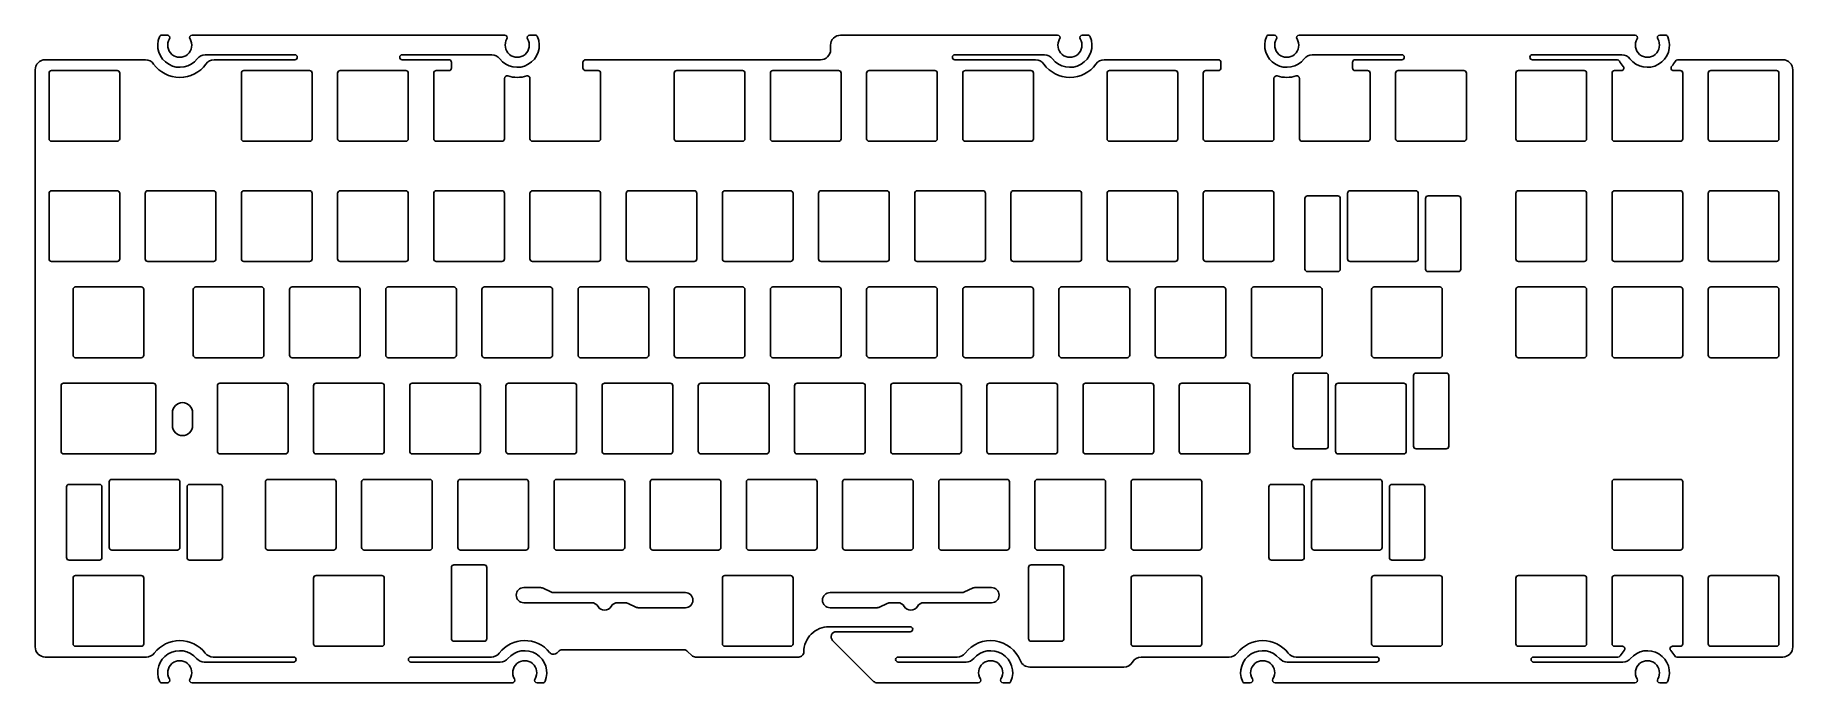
# Model space of a CAD drawing. Header units: millimetres. Extents: x -613 to -265, y -43 to 85.
import ezdxf

# ---------------------------------------------------------------- set-up
doc = ezdxf.new("R2010")
doc.units = ezdxf.units.MM
doc.layers.get('0').update_dxf_attribs({"linetype": 'CONTINUOUS'})

msp = doc.modelspace()

# ---------------------------------------------------------------- linework, layer by layer
for points in [[(-362.9, 64.65), (-362.9, 76.6, 0.504888), (-363.55, 77.08, -0.150832), (-367.3, 77.08, 0.504888), (-367.95, 76.6), (-367.95, 64.65, -0.414214), (-368.45, 64.15), (-381.45, 64.15, -0.414214), (-381.95, 64.65), (-381.95, 77.65, -0.414214), (-381.45, 78.15), (-378.95, 78.15, 0.414214), (-378.45, 78.65), (-378.45, 79.78, 0.414214), (-378.95, 80.28), (-401.57, 80.28, 0.241372), (-403.2, 79.44, -0.512608), (-413.53, 79.44, 0.241372), (-415.16, 80.28), (-431.14, 80.28, -1), (-431.14, 81.28), (-413.41, 81.28, -0.232702), (-411.82, 80.5, 0.878769), (-404.34, 84.85, 0.30176), (-404.8, 85.16), (-405.9, 85.16, 0.585348), (-406.33, 84.4, -1.780885), (-410.4, 84.4, 0.585348), (-410.83, 85.16), (-453.77, 85.16, 0.414214), (-455.77, 83.16), (-455.77, 82.28, -0.414214), (-457.77, 80.28), (-504.3, 80.28, 0.414214), (-504.8, 79.78), (-504.8, 78.65, 0.414214), (-504.3, 78.15), (-501.8, 78.15, -0.414214), (-501.3, 77.65), (-501.3, 64.65, -0.414214), (-501.8, 64.15), (-514.8, 64.15, -0.414214), (-515.3, 64.65), (-515.3, 76.6, 0.504888), (-515.95, 77.08, -0.150832), (-519.7, 77.08, 0.504888), (-520.35, 76.6), (-520.35, 64.65, -0.414214), (-520.85, 64.15), (-533.85, 64.15, -0.414214), (-534.35, 64.65), (-534.35, 77.65, -0.414214), (-533.85, 78.15), (-531.35, 78.15, 0.414214), (-530.85, 78.65), (-530.85, 79.78, 0.414214), (-531.35, 80.28), (-540.6, 80.28, -1), (-540.6, 81.28), (-522.87, 81.28, -0.232702), (-521.28, 80.5, 0.878769), (-513.8, 84.85, 0.30176), (-514.26, 85.16), (-515.36, 85.16, 0.585348), (-515.79, 84.4, -1.780885), (-519.86, 84.4, 0.585348), (-520.29, 85.16), (-582.2, 85.16, 0.585348), (-582.63, 84.4, -1.780885), (-586.7, 84.4, 0.585348), (-587.12, 85.16), (-588.22, 85.16, 0.30176), (-588.69, 84.85, 0.878769), (-581.2, 80.5, -0.232702), (-579.62, 81.28), (-561.88, 81.28, -1), (-561.88, 80.28), (-577.87, 80.28, 0.241372), (-579.49, 79.44, -0.512608), (-589.83, 79.44, 0.241372), (-591.45, 80.28), (-611.3, 80.28, 0.414214), (-613.3, 78.28), (-613.3, -35.99, 0.414214), (-611.3, -37.99), (-591.28, -37.99, 0.232236), (-589.7, -37.21, -0.49095), (-579.63, -37.21, 0.232236), (-578.04, -37.99), (-562.1, -37.99, -1), (-562.1, -38.99), (-579.81, -38.99, -0.220382), (-581.33, -38.28, 0.858211), (-588.69, -42.8, 0.30176), (-588.22, -43.1), (-587.12, -43.1, 0.585348), (-586.7, -42.34, -1.780885), (-582.63, -42.34, 0.585348), (-582.2, -43.1), (-518.79, -43.1, 0.585348), (-518.37, -42.34, -1.780885), (-514.3, -42.34, 0.585348), (-513.87, -43.1), (-512.77, -43.1, 0.30176), (-512.31, -42.8, 0.858211), (-519.66, -38.28, -0.220382), (-521.19, -38.99), (-538.89, -38.99, -1), (-538.89, -37.99), (-522.95, -37.99, 0.232236), (-521.37, -37.21, -0.481909), (-511.41, -37.07, 0.443254), (-509.93, -37.14), (-509.66, -36.87, -0.198912), (-508.96, -36.57), (-484.78, -36.57, -0.198912), (-484.08, -36.87), (-483.25, -37.7, 0.198912), (-482.54, -37.99), (-462.07, -37.99, 0.414214), (-461.07, -36.99, -0.414214), (-456.07, -31.99), (-440, -31.99, -1), (-440, -32.99), (-454.66, -32.99, 0.668179), (-455.37, -34.7), (-447.25, -42.81, 0.198912), (-446.54, -43.1), (-426.53, -43.1, 0.585348), (-426.1, -42.34, -1.780885), (-422.03, -42.34, 0.585348), (-421.61, -43.1), (-420.5, -43.1, 0.30176), (-420.04, -42.8, 0.858211), (-427.4, -38.28, -0.220382), (-428.92, -38.99), (-442.38, -38.99, -1), (-442.38, -37.99), (-430.68, -37.99, 0.232236), (-429.1, -37.21, -0.579846), (-418.16, -38.73, 0.306356), (-416.3, -39.99), (-397.7, -39.99, 0.267949), (-395.97, -38.99, -0.267949), (-394.24, -37.99), (-376.81, -37.99, 0.232236), (-375.22, -37.21, -0.49095), (-365.15, -37.21, 0.232236), (-363.57, -37.99), (-347.63, -37.99, -1), (-347.63, -38.99), (-365.33, -38.99, -0.220382), (-366.86, -38.28, 0.858211), (-374.21, -42.8, 0.30176), (-373.75, -43.1), (-372.65, -43.1, 0.585348), (-372.22, -42.34, -1.780885), (-368.15, -42.34, 0.585348), (-367.73, -43.1), (-296.45, -43.1, 0.585348), (-296.02, -42.34, -1.780885), (-291.95, -42.34, 0.585348), (-291.53, -43.1), (-290.42, -43.1, 0.30176), (-289.96, -42.8, 0.858211), (-297.32, -38.28, -0.220382), (-298.84, -38.99), (-316.54, -38.99, -1), (-316.54, -37.99), (-299.82, -37.99, 0.259631), (-299.4, -37.75, -0.051985), (-298.59, -36.71, 0.659916), (-298.95, -35.86), (-300.49, -35.86, -0.414214), (-300.99, -35.36), (-300.99, -22.36, -0.414214), (-300.49, -21.86), (-287.49, -21.86, -0.414214), (-286.99, -22.36), (-286.99, -35.36, -0.414214), (-287.49, -35.86), (-289.02, -35.86, 0.659916), (-289.38, -36.71, -0.051985), (-288.58, -37.75, 0.259631), (-288.15, -37.99), (-267.19, -37.99, 0.414214), (-265.19, -35.99), (-265.19, 78.28, 0.414214), (-267.19, 80.28), (-288.01, 80.28, 0.270143), (-288.45, 80.02, -0.050365), (-289.19, 78.98, 0.643617), (-288.81, 78.15), (-287.49, 78.15, -0.414214), (-286.99, 77.65), (-286.99, 64.65, -0.414214), (-287.49, 64.15), (-300.49, 64.15, -0.414214), (-300.99, 64.65), (-300.99, 77.65, -0.414214), (-300.49, 78.15), (-299.16, 78.15, 0.643617), (-298.79, 78.98, -0.050365), (-299.53, 80.02, 0.270143), (-299.96, 80.28), (-316.76, 80.28, -1), (-316.76, 81.28), (-299.03, 81.28, -0.232702), (-297.45, 80.5, 0.878769), (-289.96, 84.85, 0.30176), (-290.42, 85.16), (-291.53, 85.16, 0.585348), (-291.95, 84.4, -1.780885), (-296.02, 84.4, 0.585348), (-296.45, 85.16), (-362.96, 85.16, 0.585348), (-363.39, 84.4, -1.780885), (-367.46, 84.4, 0.585348), (-367.89, 85.16), (-368.99, 85.16, 0.30176), (-369.45, 84.85, 0.878769), (-361.97, 80.5, -0.232702), (-360.38, 81.28), (-342.65, 81.28, -1), (-342.65, 80.28), (-351.9, 80.28, 0.414214), (-352.4, 79.78), (-352.4, 78.65, 0.414214), (-351.9, 78.15), (-349.4, 78.15, -0.414214), (-348.9, 77.65), (-348.9, 64.65, -0.414214), (-349.4, 64.15), (-362.4, 64.15, -0.414214)], [(-597.05, 64.15), (-610.05, 64.15, -0.414214), (-610.55, 64.65), (-610.55, 77.65, -0.414214), (-610.05, 78.15), (-597.05, 78.15, -0.414214), (-596.55, 77.65), (-596.55, 64.65, -0.414214)], [(-571.95, 64.15), (-558.95, 64.15, 0.414214), (-558.45, 64.65), (-558.45, 77.65, 0.414214), (-558.95, 78.15), (-571.95, 78.15, 0.414214), (-572.45, 77.65), (-572.45, 64.65, 0.414214)], [(-553.4, 64.65), (-553.4, 77.65, -0.414214), (-552.9, 78.15), (-539.9, 78.15, -0.414214), (-539.4, 77.65), (-539.4, 64.65, -0.414214), (-539.9, 64.15), (-552.9, 64.15, -0.414214)], [(-486.23, 64.15), (-473.23, 64.15, 0.414214), (-472.73, 64.65), (-472.73, 77.65, 0.414214), (-473.23, 78.15), (-486.23, 78.15, 0.414214), (-486.73, 77.65), (-486.73, 64.65, 0.414214)], [(-454.18, 64.15, 0.414214), (-453.68, 64.65), (-453.68, 77.65, 0.414214), (-454.18, 78.15), (-467.18, 78.15, 0.414214), (-467.68, 77.65), (-467.68, 64.65, 0.414214), (-467.18, 64.15)], [(-435.13, 64.15), (-448.12, 64.15, -0.414214), (-448.63, 64.65), (-448.63, 77.65, -0.414214), (-448.12, 78.15), (-435.13, 78.15, -0.414214), (-434.63, 77.65), (-434.63, 64.65, -0.414214)], [(-429.58, 64.65, 0.414214), (-429.07, 64.15), (-416.08, 64.15, 0.414214), (-415.58, 64.65), (-415.58, 77.65, 0.414214), (-416.08, 78.15), (-429.07, 78.15, 0.414214), (-429.58, 77.65)], [(-387, 77.65, 0.414214), (-387.5, 78.15), (-400.5, 78.15, 0.414214), (-401, 77.65), (-401, 64.65, 0.414214), (-400.5, 64.15), (-387.5, 64.15, 0.414214), (-387, 64.65)], [(-329.85, 77.65, 0.414214), (-330.35, 78.15), (-343.35, 78.15, 0.414214), (-343.85, 77.65), (-343.85, 64.65, 0.414214), (-343.35, 64.15), (-330.35, 64.15, 0.414214), (-329.85, 64.65)], [(-319.54, 64.15), (-306.54, 64.15, 0.414214), (-306.04, 64.65), (-306.04, 77.65, 0.414214), (-306.54, 78.15), (-319.54, 78.15, 0.414214), (-320.04, 77.65), (-320.04, 64.65, 0.414214)], [(-281.94, 77.65), (-281.94, 64.65, 0.414214), (-281.44, 64.15), (-268.44, 64.15, 0.414214), (-267.94, 64.65), (-267.94, 77.65, 0.414214), (-268.44, 78.15), (-281.44, 78.15, 0.414214)], [(-596.55, 40.84), (-596.55, 53.84, 0.414214), (-597.05, 54.34), (-610.05, 54.34, 0.414214), (-610.55, 53.84), (-610.55, 40.84, 0.414214), (-610.05, 40.34), (-597.05, 40.34, 0.414214)], [(-591.5, 40.84, 0.414214), (-591, 40.34), (-578, 40.34, 0.414214), (-577.5, 40.84), (-577.5, 53.84, 0.414214), (-578, 54.34), (-591, 54.34, 0.414214), (-591.5, 53.84)], [(-558.95, 54.34), (-571.95, 54.34, 0.414214), (-572.45, 53.84), (-572.45, 40.84, 0.414214), (-571.95, 40.34), (-558.95, 40.34, 0.414214), (-558.45, 40.84), (-558.45, 53.84, 0.414214)], [(-553.4, 40.84, 0.414214), (-552.9, 40.34), (-539.9, 40.34, 0.414214), (-539.4, 40.84), (-539.4, 53.84, 0.414214), (-539.9, 54.34), (-552.9, 54.34, 0.414214), (-553.4, 53.84)], [(-533.85, 54.34, 0.414214), (-534.35, 53.84), (-534.35, 40.84, 0.414214), (-533.85, 40.34), (-520.85, 40.34, 0.414214), (-520.35, 40.84), (-520.35, 53.84, 0.414214), (-520.85, 54.34)], [(-501.8, 54.34), (-514.8, 54.34, 0.414214), (-515.3, 53.84), (-515.3, 40.84, 0.414214), (-514.8, 40.34), (-501.8, 40.34, 0.414214), (-501.3, 40.84), (-501.3, 53.84, 0.414214)], [(-495.75, 40.34), (-482.75, 40.34, 0.414214), (-482.25, 40.84), (-482.25, 53.84, 0.414214), (-482.75, 54.34), (-495.75, 54.34, 0.414214), (-496.25, 53.84), (-496.25, 40.84, 0.414214)], [(-477.2, 53.84), (-477.2, 40.84, 0.414214), (-476.7, 40.34), (-463.7, 40.34, 0.414214), (-463.2, 40.84), (-463.2, 53.84, 0.414214), (-463.7, 54.34), (-476.7, 54.34, 0.414214)], [(-458.15, 40.84, 0.414214), (-457.65, 40.34), (-444.65, 40.34, 0.414214), (-444.15, 40.84), (-444.15, 53.84, 0.414214), (-444.65, 54.34), (-457.65, 54.34, 0.414214), (-458.15, 53.84)], [(-425.1, 40.84), (-425.1, 53.84, 0.414214), (-425.6, 54.34), (-438.6, 54.34, 0.414214), (-439.1, 53.84), (-439.1, 40.84, 0.414214), (-438.6, 40.34), (-425.6, 40.34, 0.414214)], [(-420.05, 40.84), (-420.05, 53.84, -0.414214), (-419.55, 54.34), (-406.55, 54.34, -0.414214), (-406.05, 53.84), (-406.05, 40.84, -0.414214), (-406.55, 40.34), (-419.55, 40.34, -0.414214)], [(-400.5, 40.34, -0.414214), (-401, 40.84), (-401, 53.84, -0.414214), (-400.5, 54.34), (-387.5, 54.34, -0.414214), (-387, 53.84), (-387, 40.84, -0.414214), (-387.5, 40.34)], [(-381.95, 53.84, -0.414214), (-381.45, 54.34), (-368.45, 54.34, -0.414214), (-367.95, 53.84), (-367.95, 40.84, -0.414214), (-368.45, 40.34), (-381.45, 40.34, -0.414214), (-381.95, 40.84)], [(-361.81, 52.84), (-361.81, 38.84, 0.414214), (-361.31, 38.34), (-355.31, 38.34, 0.414214), (-354.81, 38.84), (-354.81, 52.84, 0.414214), (-355.31, 53.34), (-361.31, 53.34, 0.414214)], [(-339.38, 53.84, 0.414214), (-339.88, 54.34), (-352.88, 54.34, 0.414214), (-353.38, 53.84), (-353.38, 40.84, 0.414214), (-352.88, 40.34), (-339.88, 40.34, 0.414214), (-339.38, 40.84)], [(-337.44, 53.34, 0.414214), (-337.94, 52.84), (-337.94, 38.84, 0.414214), (-337.44, 38.34), (-331.44, 38.34, 0.414214), (-330.94, 38.84), (-330.94, 52.84, 0.414214), (-331.44, 53.34)], [(-306.54, 54.34), (-319.54, 54.34, 0.414214), (-320.04, 53.84), (-320.04, 40.84, 0.414214), (-319.54, 40.34), (-306.54, 40.34, 0.414214), (-306.04, 40.84), (-306.04, 53.84, 0.414214)], [(-300.99, 40.84, 0.414214), (-300.49, 40.34), (-287.49, 40.34, 0.414214), (-286.99, 40.84), (-286.99, 53.84, 0.414214), (-287.49, 54.34), (-300.49, 54.34, 0.414214), (-300.99, 53.84)], [(-281.44, 54.34, 0.414214), (-281.94, 53.84), (-281.94, 40.84, 0.414214), (-281.44, 40.34), (-268.44, 40.34, 0.414214), (-267.94, 40.84), (-267.94, 53.84, 0.414214), (-268.44, 54.34)], [(-591.79, 21.79), (-591.79, 34.79, 0.414214), (-592.29, 35.29), (-605.29, 35.29, 0.414214), (-605.79, 34.79), (-605.79, 21.79, 0.414214), (-605.29, 21.29), (-592.29, 21.29, 0.414214)], [(-567.98, 21.79), (-567.98, 34.79, 0.414214), (-568.48, 35.29), (-581.48, 35.29, 0.414214), (-581.98, 34.79), (-581.98, 21.79, 0.414214), (-581.48, 21.29), (-568.48, 21.29, 0.414214)], [(-562.93, 34.79), (-562.93, 21.79, 0.414214), (-562.43, 21.29), (-549.43, 21.29, 0.414214), (-548.93, 21.79), (-548.93, 34.79, 0.414214), (-549.43, 35.29), (-562.43, 35.29, 0.414214)], [(-530.38, 21.29, 0.414214), (-529.88, 21.79), (-529.88, 34.79, 0.414214), (-530.38, 35.29), (-543.38, 35.29, 0.414214), (-543.88, 34.79), (-543.88, 21.79, 0.414214), (-543.38, 21.29)], [(-524.83, 34.79), (-524.83, 21.79, 0.414214), (-524.33, 21.29), (-511.33, 21.29, 0.414214), (-510.83, 21.79), (-510.83, 34.79, 0.414214), (-511.33, 35.29), (-524.33, 35.29, 0.414214)], [(-505.77, 34.79), (-505.77, 21.79, 0.414214), (-505.28, 21.29), (-492.28, 21.29, 0.414214), (-491.78, 21.79), (-491.78, 34.79, 0.414214), (-492.28, 35.29), (-505.28, 35.29, 0.414214)], [(-486.23, 21.29), (-473.23, 21.29, 0.414214), (-472.73, 21.79), (-472.73, 34.79, 0.414214), (-473.23, 35.29), (-486.23, 35.29, 0.414214), (-486.73, 34.79), (-486.73, 21.79, 0.414214)], [(-467.68, 21.79, 0.414214), (-467.18, 21.29), (-454.18, 21.29, 0.414214), (-453.68, 21.79), (-453.68, 34.79, 0.414214), (-454.18, 35.29), (-467.18, 35.29, 0.414214), (-467.68, 34.79)], [(-448.12, 35.29, 0.414214), (-448.63, 34.79), (-448.63, 21.79, 0.414214), (-448.12, 21.29), (-435.13, 21.29, 0.414214), (-434.63, 21.79), (-434.63, 34.79, 0.414214), (-435.13, 35.29)], [(-429.58, 21.79, 0.414214), (-429.07, 21.29), (-416.08, 21.29, 0.414214), (-415.58, 21.79), (-415.58, 34.79, 0.414214), (-416.08, 35.29), (-429.07, 35.29, 0.414214), (-429.58, 34.79)], [(-410.02, 35.29, 0.414214), (-410.53, 34.79), (-410.53, 21.79, 0.414214), (-410.02, 21.29), (-397.03, 21.29, 0.414214), (-396.53, 21.79), (-396.53, 34.79, 0.414214), (-397.03, 35.29)], [(-390.98, 35.29, 0.414214), (-391.48, 34.79), (-391.48, 21.79, 0.414214), (-390.98, 21.29), (-377.98, 21.29, 0.414214), (-377.48, 21.79), (-377.48, 34.79, 0.414214), (-377.98, 35.29)], [(-358.92, 35.29), (-371.92, 35.29, 0.414214), (-372.43, 34.79), (-372.43, 21.79, 0.414214), (-371.92, 21.29), (-358.92, 21.29, 0.414214), (-358.43, 21.79), (-358.43, 34.79, 0.414214)], [(-335.11, 21.29, 0.414214), (-334.61, 21.79), (-334.61, 34.79, 0.414214), (-335.11, 35.29), (-348.11, 35.29, 0.414214), (-348.61, 34.79), (-348.61, 21.79, 0.414214), (-348.11, 21.29)], [(-306.54, 35.29), (-319.54, 35.29, 0.414214), (-320.04, 34.79), (-320.04, 21.79, 0.414214), (-319.54, 21.29), (-306.54, 21.29, 0.414214), (-306.04, 21.79), (-306.04, 34.79, 0.414214)], [(-300.49, 21.29), (-287.49, 21.29, 0.414214), (-286.99, 21.79), (-286.99, 34.79, 0.414214), (-287.49, 35.29), (-300.49, 35.29, 0.414214), (-300.99, 34.79), (-300.99, 21.79, 0.414214)], [(-281.44, 21.29), (-268.44, 21.29, 0.414214), (-267.94, 21.79), (-267.94, 34.79, 0.414214), (-268.44, 35.29), (-281.44, 35.29, 0.414214), (-281.94, 34.79), (-281.94, 21.79, 0.414214)], [(-357.69, 18.24, -0.414214), (-357.19, 17.74), (-357.19, 3.74, -0.414214), (-357.69, 3.24), (-363.69, 3.24, -0.414214), (-364.19, 3.74), (-364.19, 17.74, -0.414214), (-363.69, 18.24)], [(-339.82, 3.24, -0.414214), (-340.32, 3.74), (-340.32, 17.74, -0.414214), (-339.82, 18.24), (-333.82, 18.24, -0.414214), (-333.32, 17.74), (-333.32, 3.74, -0.414214), (-333.82, 3.24)], [(-607.67, 2.24), (-589.91, 2.24, 0.414214), (-589.41, 2.74), (-589.41, 15.74, 0.414214), (-589.91, 16.24), (-607.67, 16.24, 0.414214), (-608.17, 15.74), (-608.17, 2.74, 0.414214)], [(-563.21, 15.74, 0.414214), (-563.71, 16.24), (-576.71, 16.24, 0.414214), (-577.21, 15.74), (-577.21, 2.74, 0.414214), (-576.71, 2.24), (-563.71, 2.24, 0.414214), (-563.21, 2.74)], [(-544.16, 15.74, 0.414214), (-544.66, 16.24), (-557.66, 16.24, 0.414214), (-558.16, 15.74), (-558.16, 2.74, 0.414214), (-557.66, 2.24), (-544.66, 2.24, 0.414214), (-544.16, 2.74)], [(-525.61, 16.24), (-538.61, 16.24, 0.414214), (-539.11, 15.74), (-539.11, 2.74, 0.414214), (-538.61, 2.24), (-525.61, 2.24, 0.414214), (-525.11, 2.74), (-525.11, 15.74, 0.414214)], [(-506.06, 15.74, 0.414214), (-506.56, 16.24), (-519.56, 16.24, 0.414214), (-520.06, 15.74), (-520.06, 2.74, 0.414214), (-519.56, 2.24), (-506.56, 2.24, 0.414214), (-506.06, 2.74)], [(-487.51, 2.24, 0.414214), (-487.01, 2.74), (-487.01, 15.74, 0.414214), (-487.51, 16.24), (-500.51, 16.24, 0.414214), (-501.01, 15.74), (-501.01, 2.74, 0.414214), (-500.51, 2.24)], [(-481.46, 2.24), (-468.46, 2.24, 0.414214), (-467.96, 2.74), (-467.96, 15.74, 0.414214), (-468.46, 16.24), (-481.46, 16.24, 0.414214), (-481.96, 15.74), (-481.96, 2.74, 0.414214)], [(-462.41, 2.24), (-449.41, 2.24, 0.414214), (-448.91, 2.74), (-448.91, 15.74, 0.414214), (-449.41, 16.24), (-462.41, 16.24, 0.414214), (-462.91, 15.74), (-462.91, 2.74, 0.414214)], [(-443.36, 16.24, 0.414214), (-443.86, 15.74), (-443.86, 2.74, 0.414214), (-443.36, 2.24), (-430.36, 2.24, 0.414214), (-429.86, 2.74), (-429.86, 15.74, 0.414214), (-430.36, 16.24)], [(-424.81, 2.74), (-424.81, 15.74, -0.414214), (-424.31, 16.24), (-411.31, 16.24, -0.414214), (-410.81, 15.74), (-410.81, 2.74, -0.414214), (-411.31, 2.24), (-424.31, 2.24, -0.414214)], [(-405.76, 15.74), (-405.76, 2.74, 0.414214), (-405.26, 2.24), (-392.26, 2.24, 0.414214), (-391.76, 2.74), (-391.76, 15.74, 0.414214), (-392.26, 16.24), (-405.26, 16.24, 0.414214)], [(-386.21, 16.24, 0.414214), (-386.71, 15.74), (-386.71, 2.74, 0.414214), (-386.21, 2.24), (-373.21, 2.24, 0.414214), (-372.71, 2.74), (-372.71, 15.74, 0.414214), (-373.21, 16.24)], [(-342.26, 16.24), (-355.26, 16.24, 0.414214), (-355.76, 15.74), (-355.76, 2.74, 0.414214), (-355.26, 2.24), (-342.26, 2.24, 0.414214), (-341.76, 2.74), (-341.76, 15.74, 0.414214)], [(-586.12, 10.39, -1), (-582.12, 10.39), (-582.12, 7.85, -1), (-586.12, 7.85)], [(-584.64, -16.31), (-584.64, -3.31, 0.414214), (-585.14, -2.81), (-598.14, -2.81, 0.414214), (-598.64, -3.31), (-598.64, -16.31, 0.414214), (-598.14, -16.81), (-585.14, -16.81, 0.414214)], [(-567.69, -3.31), (-567.69, -16.31, 0.414214), (-567.19, -16.81), (-554.19, -16.81, 0.414214), (-553.69, -16.31), (-553.69, -3.31, 0.414214), (-554.19, -2.81), (-567.19, -2.81, 0.414214)], [(-534.64, -16.31), (-534.64, -3.31, 0.414214), (-535.14, -2.81), (-548.14, -2.81, 0.414214), (-548.64, -3.31), (-548.64, -16.31, 0.414214), (-548.14, -16.81), (-535.14, -16.81, 0.414214)], [(-516.09, -2.81, -0.414214), (-515.59, -3.31), (-515.59, -16.31, -0.414214), (-516.09, -16.81), (-529.09, -16.81, -0.414214), (-529.59, -16.31), (-529.59, -3.31, -0.414214), (-529.09, -2.81)], [(-496.54, -16.31), (-496.54, -3.31, 0.414214), (-497.04, -2.81), (-510.04, -2.81, 0.414214), (-510.54, -3.31), (-510.54, -16.31, 0.414214), (-510.04, -16.81), (-497.04, -16.81, 0.414214)], [(-477.99, -2.81), (-490.99, -2.81, 0.414214), (-491.49, -3.31), (-491.49, -16.31, 0.414214), (-490.99, -16.81), (-477.99, -16.81, 0.414214), (-477.49, -16.31), (-477.49, -3.31, 0.414214)], [(-458.94, -16.81, 0.414214), (-458.44, -16.31), (-458.44, -3.31, 0.414214), (-458.94, -2.81), (-471.94, -2.81, 0.414214), (-472.44, -3.31), (-472.44, -16.31, 0.414214), (-471.94, -16.81)], [(-439.39, -16.31), (-439.39, -3.31, 0.414214), (-439.89, -2.81), (-452.89, -2.81, 0.414214), (-453.39, -3.31), (-453.39, -16.31, 0.414214), (-452.89, -16.81), (-439.89, -16.81, 0.414214)], [(-420.34, -3.31, 0.414214), (-420.84, -2.81), (-433.84, -2.81, 0.414214), (-434.34, -3.31), (-434.34, -16.31, 0.414214), (-433.84, -16.81), (-420.84, -16.81, 0.414214), (-420.34, -16.31)], [(-401.29, -3.31, 0.414214), (-401.79, -2.81), (-414.79, -2.81, 0.414214), (-415.29, -3.31), (-415.29, -16.31, 0.414214), (-414.79, -16.81), (-401.79, -16.81, 0.414214), (-401.29, -16.31)], [(-382.24, -3.31, 0.414214), (-382.74, -2.81), (-395.74, -2.81, 0.414214), (-396.24, -3.31), (-396.24, -16.31, 0.414214), (-395.74, -16.81), (-382.74, -16.81, 0.414214), (-382.24, -16.31)], [(-347.02, -16.81, 0.414214), (-346.52, -16.31), (-346.52, -3.31, 0.414214), (-347.02, -2.81), (-360.02, -2.81, 0.414214), (-360.52, -3.31), (-360.52, -16.31, 0.414214), (-360.02, -16.81)], [(-300.99, -3.31), (-300.99, -16.31, 0.414214), (-300.49, -16.81), (-287.49, -16.81, 0.414214), (-286.99, -16.31), (-286.99, -3.31, 0.414214), (-287.49, -2.81), (-300.49, -2.81, 0.414214)], [(-600.08, -18.31), (-600.08, -4.31, 0.414214), (-600.58, -3.81), (-606.58, -3.81, 0.414214), (-607.08, -4.31), (-607.08, -18.31, 0.414214), (-606.58, -18.81), (-600.58, -18.81, 0.414214)], [(-576.21, -18.31), (-576.21, -4.31, 0.414214), (-576.71, -3.81), (-582.71, -3.81, 0.414214), (-583.21, -4.31), (-583.21, -18.31, 0.414214), (-582.71, -18.81), (-576.71, -18.81, 0.414214)], [(-368.46, -18.81), (-362.46, -18.81, 0.414214), (-361.96, -18.31), (-361.96, -4.31, 0.414214), (-362.46, -3.81), (-368.46, -3.81, 0.414214), (-368.96, -4.31), (-368.96, -18.31, 0.414214)], [(-345.08, -4.31), (-345.08, -18.31, 0.414214), (-344.58, -18.81), (-338.58, -18.81, 0.414214), (-338.08, -18.31), (-338.08, -4.31, 0.414214), (-338.58, -3.81), (-344.58, -3.81, 0.414214)], [(-530.85, -34.36), (-530.85, -20.24, -0.414214), (-530.35, -19.74), (-524.35, -19.74, -0.414214), (-523.85, -20.24), (-523.85, -34.36, -0.414214), (-524.35, -34.86), (-530.35, -34.86, -0.414214)], [(-416.05, -34.86, -0.414214), (-416.55, -34.36), (-416.55, -20.24, -0.414214), (-416.05, -19.74), (-410.05, -19.74, -0.414214), (-409.55, -20.24), (-409.55, -34.36, -0.414214), (-410.05, -34.86)], [(-591.79, -22.36, 0.414214), (-592.29, -21.86), (-605.29, -21.86, 0.414214), (-605.79, -22.36), (-605.79, -35.36, 0.414214), (-605.29, -35.86), (-592.29, -35.86, 0.414214), (-591.79, -35.36)], [(-544.16, -22.36), (-544.16, -35.36, -0.414214), (-544.66, -35.86), (-557.66, -35.86, -0.414214), (-558.16, -35.36), (-558.16, -22.36, -0.414214), (-557.66, -21.86), (-544.66, -21.86, -0.414214)], [(-503.12, -27.23, -0.267949), (-501.82, -27.98, 0.57735), (-499.23, -27.98, -0.267949), (-497.93, -27.23), (-496.5, -27.23, -0.109518), (-495.87, -27.37), (-494.33, -28.09, 0.109518), (-493.69, -28.23), (-484.53, -28.23, 1), (-484.53, -25.23), (-510.55, -25.23, -0.109518), (-511.18, -25.09), (-512.72, -24.37, 0.109518), (-513.36, -24.23), (-516.53, -24.23, 1), (-516.53, -27.23)], [(-463.2, -22.36), (-463.2, -35.36, -0.414214), (-463.7, -35.86), (-476.7, -35.86, -0.414214), (-477.2, -35.36), (-477.2, -22.36, -0.414214), (-476.7, -21.86), (-463.7, -21.86, -0.414214)], [(-427.68, -24.37, -0.109518), (-427.04, -24.23), (-423.88, -24.23, -1), (-423.88, -27.23), (-437.28, -27.23, 0.267949), (-438.58, -27.98, -0.57735), (-441.17, -27.98, 0.267949), (-442.47, -27.23), (-443.9, -27.23, 0.109518), (-444.53, -27.37), (-446.07, -28.09, -0.109518), (-446.71, -28.23), (-455.87, -28.23, -1), (-455.87, -25.23), (-429.85, -25.23, 0.109518), (-429.22, -25.09)], [(-395.74, -21.86, 0.414214), (-396.24, -22.36), (-396.24, -35.36, 0.414214), (-395.74, -35.86), (-382.74, -35.86, 0.414214), (-382.24, -35.36), (-382.24, -22.36, 0.414214), (-382.74, -21.86)], [(-334.61, -22.36, 0.414214), (-335.11, -21.86), (-348.11, -21.86, 0.414214), (-348.61, -22.36), (-348.61, -35.36, 0.414214), (-348.11, -35.86), (-335.11, -35.86, 0.414214), (-334.61, -35.36)], [(-306.04, -35.36), (-306.04, -22.36, 0.414214), (-306.54, -21.86), (-319.54, -21.86, 0.414214), (-320.04, -22.36), (-320.04, -35.36, 0.414214), (-319.54, -35.86), (-306.54, -35.86, 0.414214)], [(-267.94, -22.36, 0.414214), (-268.44, -21.86), (-281.44, -21.86, 0.414214), (-281.94, -22.36), (-281.94, -35.36, 0.414214), (-281.44, -35.86), (-268.44, -35.86, 0.414214), (-267.94, -35.36)]]:
    msp.add_lwpolyline(points, format="xyb", close=True)

doc.saveas('drawing.dxf')
